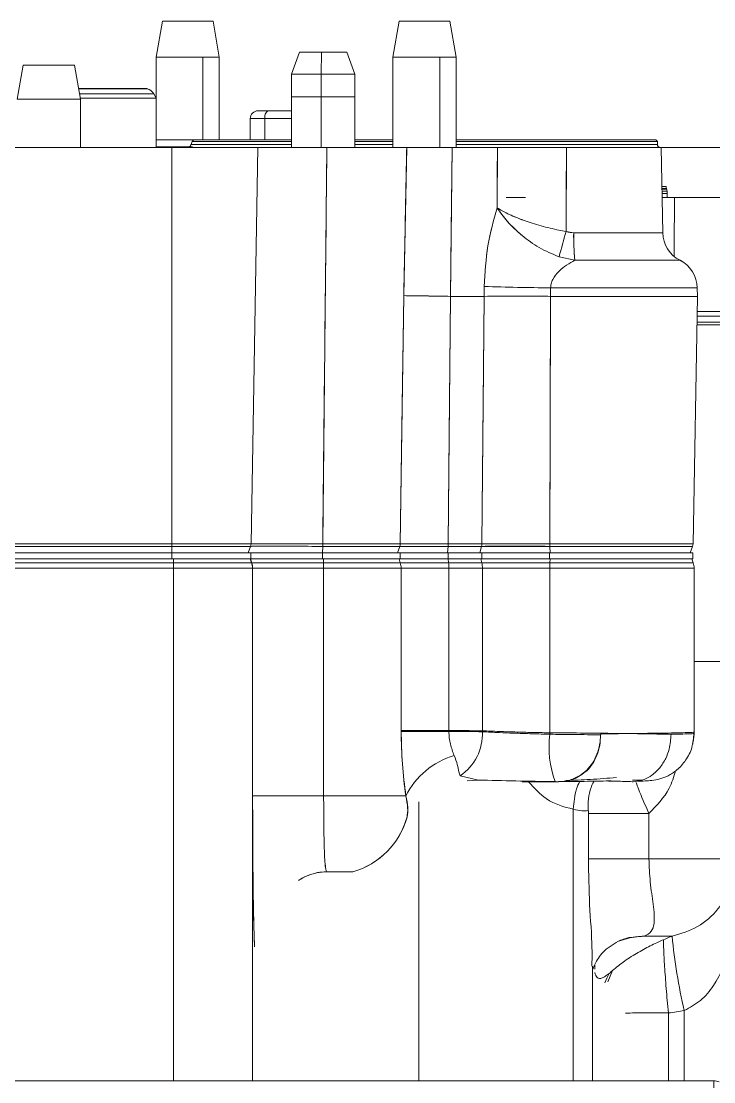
# Model space of a CAD drawing. Header units: millimetres. Extents: x 169 to 14583, y -399 to 10804.
# Drawn here: x 11750.2 to 11794.1, y 2080.4 to 2147.5 of the extents above; entities that cross this region are included whole.
import ezdxf

# ---------------------------------------------------------------- set-up
doc = ezdxf.new("R2010")
doc.units = ezdxf.units.MM
doc.header["$LTSCALE"] = 35

msp = doc.modelspace()

# ---------------------------------------------------------------- linework, layer by layer
at = {"color": 7, "linetype": 'Continuous', "lineweight": 18}
for p, q in [((11759.143, 2147.509), (11758.743, 2145.24)), ((11759.143, 2147.509), (11758.743, 2145.24)), ((11762.343, 2147.509), (11759.143, 2147.509)), ((11762.743, 2145.24), (11762.343, 2147.509)), ((11762.743, 2145.24), (11762.343, 2147.509)), ((11774.143, 2147.509), (11773.743, 2145.24)), ((11774.143, 2147.509), (11773.743, 2145.24)), ((11777.343, 2147.509), (11774.143, 2147.509)), ((11777.743, 2145.24), (11777.343, 2147.509)), ((11777.743, 2145.24), (11777.343, 2147.509)), ((11767.822, 2145.539), (11767.322, 2144.165)), ((11769.226, 2145.539), (11767.822, 2145.539)), ((11769.226, 2145.539), (11767.822, 2145.539)), ((11769.194, 2144.165), (11769.226, 2145.539)), ((11769.194, 2144.165), (11769.226, 2145.539)), ((11770.822, 2145.539), (11769.226, 2145.539)), ((11770.822, 2145.539), (11769.226, 2145.539)), ((11771.322, 2144.165), (11770.822, 2145.539)), ((11758.743, 2145.24), (11758.743, 2142.64)), ((11758.743, 2145.24), (11758.743, 2142.64)), ((11762.743, 2145.24), (11758.743, 2145.24)), ((11758.743, 2145.24), (11761.702, 2145.24)), ((11761.702, 2145.24), (11762.743, 2145.24)), ((11761.702, 2145.24), (11761.702, 2139.989)), ((11762.743, 2139.989), (11762.743, 2145.24)), ((11762.743, 2139.989), (11762.743, 2145.24)), ((11773.743, 2145.24), (11773.743, 2139.509)), ((11773.743, 2145.24), (11773.743, 2139.509)), ((11777.743, 2145.24), (11773.743, 2145.24)), ((11773.743, 2145.24), (11776.702, 2145.24)), ((11776.702, 2145.24), (11777.743, 2145.24)), ((11776.702, 2145.24), (11776.702, 2139.509)), ((11777.743, 2139.509), (11777.743, 2145.24)), ((11777.743, 2139.509), (11777.743, 2145.24)), ((11749.943, 2142.565), (11750.323, 2144.72)), ((11753.943, 2142.565), (11753.563, 2144.72)), ((11767.322, 2144.165), (11767.322, 2139.509)), ((11769.194, 2144.165), (11767.322, 2144.165)), ((11769.194, 2144.165), (11767.322, 2144.165)), ((11771.322, 2144.165), (11769.194, 2144.165)), ((11771.322, 2144.165), (11769.194, 2144.165)), ((11769.194, 2142.715), (11769.194, 2144.165)), ((11769.194, 2139.509), (11769.194, 2144.165)), ((11771.322, 2139.509), (11771.322, 2144.165)), ((11753.824, 2143.24), (11758.143, 2143.24)), ((11753.825, 2143.235), (11758.163, 2143.235)), ((11753.882, 2142.908), (11758.588, 2142.908)), ((11758.163, 2143.235), (11758.143, 2143.24)), ((11758.743, 2142.64), (11758.588, 2142.908)), ((11753.943, 2142.565), (11749.943, 2142.565)), ((11753.929, 2142.64), (11758.743, 2142.64)), ((11753.943, 2142.565), (11753.943, 2139.509)), ((11758.743, 2139.509), (11758.743, 2142.64)), ((11767.322, 2142.715), (11767.322, 2139.509)), ((11767.322, 2142.715), (11767.322, 2142.715)), ((11769.322, 2142.715), (11767.322, 2142.715)), ((11771.322, 2142.715), (11769.322, 2142.715)), ((11771.322, 2139.509), (11771.322, 2142.715)), ((11765.856, 2141.839), (11765.206, 2141.839)), ((11767.322, 2141.839), (11765.856, 2141.839)), ((11764.706, 2141.339), (11764.706, 2139.989)), ((11765.617, 2141.339), (11764.706, 2141.339)), ((11765.617, 2139.989), (11765.617, 2141.339)), ((11767.322, 2141.339), (11765.617, 2141.339)), ((11717.743, 2139.509), (11759.743, 2139.509)), ((11761.11, 2139.989), (11758.743, 2139.989)), ((11761.04, 2139.565), (11758.743, 2139.565)), ((11759.743, 2139.509), (11759.743, 2114.423)), ((11759.743, 2139.509), (11765.191, 2139.509)), ((11760.956, 2139.709), (11761.032, 2139.889)), ((11760.956, 2139.709), (11767.322, 2139.709)), ((11761.032, 2139.889), (11761.11, 2139.989)), ((11767.322, 2139.889), (11761.032, 2139.889)), ((11767.322, 2139.989), (11761.11, 2139.989)), ((11761.11, 2139.989), (11767.322, 2139.989)), ((11764.753, 2114.423), (11765.191, 2139.509)), ((11769.558, 2139.509), (11769.294, 2114.423)), ((11769.558, 2139.509), (11774.613, 2139.509)), ((11773.743, 2139.989), (11771.322, 2139.989)), ((11771.322, 2139.989), (11773.743, 2139.989)), ((11773.743, 2139.889), (11771.322, 2139.889)), ((11771.322, 2139.709), (11773.743, 2139.709)), ((11774.613, 2139.509), (11774.428, 2130.133)), ((11777.502, 2139.509), (11777.391, 2130.089)), ((11777.502, 2139.509), (11780.36, 2139.509)), ((11790.393, 2139.989), (11777.743, 2139.989)), ((11777.743, 2139.989), (11790.393, 2139.989)), ((11790.493, 2139.889), (11777.743, 2139.889)), ((11777.743, 2139.709), (11790.493, 2139.709)), ((11780.36, 2139.509), (11780.34, 2135.691)), ((11784.735, 2139.509), (11784.707, 2134.198)), ((11784.735, 2139.509), (11790.743, 2139.509)), ((11788.884, 2139.991), (11788.883, 2139.989)), ((11790.493, 2139.889), (11790.393, 2139.989)), ((11790.493, 2139.889), (11790.393, 2139.989)), ((11790.493, 2139.709), (11790.493, 2139.889)), ((11790.493, 2139.709), (11790.493, 2139.889)), ((11790.693, 2139.509), (11795.062, 2139.509)), ((11790.837, 2134.116), (11790.743, 2139.509)), ((11790.837, 2134.116), (11790.743, 2139.509)), ((11790.786, 2137.039), (11791.049, 2137.039)), ((11790.788, 2136.918), (11791.079, 2136.918)), ((11791.065, 2136.87), (11790.789, 2136.87)), ((11791.11, 2136.755), (11790.791, 2136.755)), ((11791.049, 2137), (11791.049, 2137.039)), ((11791.079, 2136.918), (11791.049, 2137)), ((11791.117, 2136.339), (11791.11, 2136.755)), ((11782.148, 2136.339), (11780.905, 2136.339)), ((11791.109, 2136.594), (11790.794, 2136.594)), ((11791.583, 2136.339), (11790.798, 2136.339)), ((11797.187, 2136.339), (11791.583, 2136.339)), ((11784.707, 2134.198), (11784.126, 2134.307)), ((11784.126, 2134.307), (11784.707, 2134.198)), ((11785.19, 2134.116), (11784.707, 2134.198)), ((11785.19, 2134.116), (11790.837, 2134.116)), ((11785.27, 2132.37), (11784.263, 2132.595)), ((11785.27, 2132.37), (11784.263, 2132.595)), ((11791.927, 2132.37), (11785.27, 2132.37)), ((11779.529, 2130.711), (11779.524, 2130.089)), ((11779.524, 2130.089), (11779.529, 2130.711)), ((11774.207, 2114.423), (11774.428, 2130.133)), ((11777.391, 2130.089), (11777.249, 2114.423)), ((11777.391, 2130.089), (11779.524, 2130.089)), ((11777.391, 2130.089), (11779.524, 2130.089)), ((11779.376, 2114.423), (11779.524, 2130.089)), ((11783.67, 2114.423), (11783.72, 2130.089)), ((11783.72, 2130.089), (11783.726, 2130.624)), ((11783.726, 2130.624), (11783.72, 2130.089)), ((11793.026, 2130.089), (11783.72, 2130.089)), ((11783.726, 2130.624), (11793.017, 2130.624)), ((11792.753, 2114.423), (11793.026, 2130.089)), ((11792.753, 2114.423), (11793.026, 2130.089)), ((11793.026, 2130.089), (11793.017, 2130.624)), ((11793.026, 2130.089), (11793.017, 2130.624)), ((11793.005, 2128.839), (11797.204, 2128.839)), ((11793.009, 2129.121), (11796.209, 2129.121)), ((11797.204, 2128.283), (11792.995, 2128.283)), ((11792.998, 2128.459), (11797.204, 2128.459)), ((11717.743, 2114.423), (11759.743, 2114.423)), ((11717.743, 2114.26), (11759.743, 2114.26)), ((11759.743, 2114.423), (11764.753, 2114.423)), ((11759.743, 2114.423), (11759.743, 2114.26)), ((11759.743, 2114.26), (11764.723, 2114.26)), ((11759.743, 2114.26), (11759.743, 2113.839)), ((11764.723, 2114.26), (11764.569, 2113.839)), ((11764.569, 2113.839), (11764.723, 2114.26)), ((11764.723, 2114.26), (11764.724, 2114.263)), ((11769.29, 2114.26), (11769.276, 2113.839)), ((11769.29, 2114.26), (11769.276, 2113.839)), ((11769.29, 2114.26), (11774.18, 2114.26)), ((11769.293, 2114.423), (11774.207, 2114.423)), ((11769.294, 2114.423), (11774.207, 2114.423)), ((11774.18, 2114.26), (11774.04, 2113.839)), ((11774.04, 2113.839), (11774.18, 2114.26)), ((11777.24, 2114.26), (11777.194, 2113.839)), ((11777.24, 2114.26), (11777.194, 2113.839)), ((11779.354, 2114.26), (11777.24, 2114.26)), ((11779.354, 2114.26), (11777.24, 2114.26)), ((11777.249, 2114.423), (11779.376, 2114.423)), ((11777.249, 2114.423), (11779.376, 2114.423)), ((11779.354, 2114.26), (11779.243, 2113.839)), ((11779.243, 2113.839), (11779.354, 2114.26)), ((11783.67, 2114.423), (11792.753, 2114.423)), ((11783.674, 2114.26), (11783.694, 2113.839)), ((11783.674, 2114.26), (11783.694, 2113.839)), ((11792.723, 2114.26), (11783.674, 2114.26)), ((11792.569, 2113.839), (11792.723, 2114.26)), ((11792.569, 2113.839), (11792.723, 2114.26)), ((11759.843, 2113.459), (11717.643, 2113.459)), ((11717.743, 2113.839), (11759.743, 2113.839)), ((11759.743, 2113.459), (11717.743, 2113.459)), ((11759.743, 2113.839), (11759.743, 2113.459)), ((11759.743, 2113.839), (11764.743, 2113.839)), ((11759.743, 2113.459), (11764.743, 2113.459)), ((11759.843, 2113.459), (11759.843, 2113.225)), ((11764.782, 2113.225), (11764.696, 2113.459)), ((11764.794, 2113.225), (11764.708, 2113.459)), ((11764.794, 2113.225), (11764.708, 2113.459)), ((11764.743, 2113.459), (11764.743, 2113.839)), ((11764.743, 2113.839), (11769.288, 2113.839)), ((11769.288, 2113.459), (11764.743, 2113.459)), ((11769.288, 2113.839), (11769.288, 2113.459)), ((11769.288, 2113.839), (11774.199, 2113.839)), ((11769.288, 2113.459), (11774.199, 2113.459)), ((11769.337, 2113.459), (11769.346, 2113.225)), ((11774.204, 2113.225), (11774.127, 2113.459)), ((11774.199, 2113.459), (11774.199, 2113.839)), ((11774.199, 2113.839), (11777.244, 2113.839)), ((11777.244, 2113.459), (11774.199, 2113.459)), ((11777.238, 2113.459), (11777.264, 2113.225)), ((11777.238, 2113.459), (11777.264, 2113.225)), ((11777.244, 2113.839), (11777.244, 2113.459)), ((11777.244, 2113.839), (11779.37, 2113.839)), ((11777.244, 2113.459), (11779.37, 2113.459)), ((11779.368, 2113.225), (11779.306, 2113.459)), ((11779.37, 2113.459), (11779.37, 2113.839)), ((11779.37, 2113.839), (11783.669, 2113.839)), ((11783.669, 2113.459), (11779.37, 2113.459)), ((11783.669, 2113.839), (11783.669, 2113.459)), ((11783.669, 2113.839), (11792.743, 2113.839)), ((11783.669, 2113.459), (11792.743, 2113.459)), ((11783.701, 2113.459), (11783.69, 2113.225)), ((11792.757, 2113.225), (11792.672, 2113.459)), ((11792.757, 2113.225), (11792.672, 2113.459)), ((11792.743, 2113.459), (11792.743, 2113.839)), ((11792.743, 2113.459), (11792.743, 2113.839)), ((11759.843, 2113.225), (11717.643, 2113.225)), ((11759.843, 2112.883), (11717.643, 2112.883)), ((11759.843, 2112.883), (11717.643, 2112.883)), ((11759.843, 2113.225), (11759.843, 2112.883)), ((11764.782, 2113.225), (11759.843, 2113.225)), ((11764.842, 2112.883), (11759.843, 2112.883)), ((11759.843, 2080.419), (11759.843, 2112.883)), ((11759.843, 2080.419), (11759.843, 2112.883)), ((11764.794, 2113.225), (11764.782, 2113.225)), ((11769.346, 2113.225), (11764.794, 2113.225)), ((11764.854, 2112.883), (11764.842, 2112.883)), ((11764.842, 2080.419), (11764.842, 2112.883)), ((11764.854, 2098.459), (11764.854, 2112.883)), ((11764.854, 2112.883), (11769.352, 2112.883)), ((11769.346, 2113.225), (11774.204, 2113.225)), ((11769.352, 2112.883), (11769.352, 2098.459)), ((11774.259, 2112.883), (11769.352, 2112.883)), ((11777.264, 2113.225), (11774.204, 2113.225)), ((11774.259, 2102.547), (11774.259, 2112.883)), ((11774.259, 2112.883), (11777.282, 2112.883)), ((11774.259, 2102.601), (11774.259, 2112.883)), ((11777.264, 2113.225), (11779.368, 2113.225)), ((11777.282, 2112.883), (11777.282, 2102.547)), ((11777.282, 2112.883), (11779.411, 2112.883)), ((11777.282, 2112.883), (11777.282, 2102.601)), ((11783.69, 2113.225), (11779.368, 2113.225)), ((11779.411, 2102.522), (11779.411, 2112.883)), ((11779.411, 2112.883), (11783.682, 2112.883)), ((11779.411, 2102.581), (11779.411, 2112.883)), ((11783.682, 2112.883), (11783.682, 2102.361)), ((11783.682, 2112.883), (11783.682, 2102.456)), ((11783.682, 2112.883), (11792.818, 2112.883)), ((11783.69, 2113.225), (11792.757, 2113.225)), ((11792.818, 2102.491), (11792.818, 2112.883)), ((11792.818, 2102.309), (11792.818, 2112.883)), ((11792.818, 2106.959), (11797.204, 2106.959)), ((11774.259, 2102.601), (11777.282, 2102.601)), ((11777.282, 2102.547), (11774.259, 2102.547)), ((11786.901, 2102.324), (11786.901, 2102.385)), ((11777.621, 2101.011), (11777.618, 2101.018)), ((11777.916, 2099.993), (11777.999, 2099.737)), ((11786.001, 2100.076), (11785.629, 2099.776)), ((11779.155, 2099.463), (11777.999, 2099.737)), ((11778.436, 2099.423), (11779.159, 2099.463)), ((11779.159, 2099.463), (11779.155, 2099.463)), ((11779.166, 2099.452), (11779.159, 2099.463)), ((11781.917, 2099.359), (11784.114, 2099.359)), ((11784.226, 2099.359), (11784.024, 2099.362)), ((11784.114, 2099.359), (11784.226, 2099.359)), ((11787.557, 2099.411), (11787.453, 2099.409)), ((11789.521, 2099.465), (11788.921, 2099.445)), ((11769.352, 2098.459), (11764.854, 2098.459)), ((11769.352, 2098.459), (11774.552, 2098.459)), ((11769.352, 2098.459), (11774.559, 2098.459)), ((11775.378, 2098.075), (11775.378, 2080.419)), ((11785.161, 2080.419), (11785.161, 2097.623)), ((11786.13, 2097.354), (11786.13, 2094.479)), ((11789.956, 2097.354), (11789.956, 2094.479)), ((11786.13, 2094.479), (11789.956, 2094.479)), ((11789.956, 2094.479), (11795.472, 2094.479)), ((11787.963, 2089.236), (11788.813, 2089.489)), ((11788.346, 2089.393), (11788.813, 2089.489)), ((11764.981, 2088.897), (11764.977, 2088.939)), ((11764.981, 2088.896), (11764.977, 2088.939)), ((11786.532, 2087.497), (11786.533, 2087.737)), ((11786.388, 2080.419), (11786.388, 2087.682)), ((11787.363, 2086.687), (11787.649, 2087.401)), ((11791.188, 2080.419), (11791.188, 2084.722)), ((11792.198, 2084.868), (11792.198, 2080.419)), ((11786.743, 2080.419), (11749.707, 2080.419)), ((11794.067, 2080.419), (11786.743, 2080.419))]:
    msp.add_line(p, q, dxfattribs=at)
at = {"color": 7, "linetype": 'Continuous', "lineweight": 18, "flags": 128}
for points in [[(11765.617, 2141.339), (11765.621, 2141.436), (11765.635, 2141.53), (11765.657, 2141.617), (11765.687, 2141.692), (11765.723, 2141.755), (11765.765, 2141.801), (11765.809, 2141.829), (11765.856, 2141.839)], [(11777.502, 2139.509), (11777.44, 2134.234), (11777.391, 2130.089)], [(11780.34, 2135.691), (11780.351, 2137.829), (11780.36, 2139.509)], [(11784.735, 2139.509), (11784.72, 2136.535), (11784.707, 2134.198)], [(11791.56, 2132.65), (11791.563, 2133.163), (11791.583, 2136.339)], [(11774.207, 2114.423), (11774.331, 2123.22), (11774.428, 2130.133)], [(11777.391, 2130.089), (11777.311, 2121.315), (11777.249, 2114.423)], [(11779.376, 2114.423), (11779.459, 2123.196), (11779.524, 2130.089)], [(11783.72, 2130.089), (11783.692, 2121.315), (11783.67, 2114.423)], [(11793.026, 2130.089), (11792.891, 2130.089), (11792.382, 2130.089), (11791.517, 2130.089), (11790.336, 2130.089), (11788.895, 2130.089), (11787.26, 2130.089), (11785.508, 2130.089), (11783.72, 2130.089)], [(11792.753, 2114.423), (11792.631, 2114.423), (11792.141, 2114.423), (11791.299, 2114.423), (11790.145, 2114.423), (11788.734, 2114.423), (11787.133, 2114.423), (11785.418, 2114.423), (11783.67, 2114.423)], [(11792.723, 2114.26), (11792.601, 2114.26), (11792.113, 2114.26), (11791.275, 2114.26), (11790.125, 2114.26), (11788.719, 2114.26), (11787.123, 2114.26), (11785.415, 2114.26), (11783.674, 2114.26)], [(11788.112, 2089.308), (11788.679, 2089.484), (11789.488, 2089.567)], [(11787.173, 2086.631), (11787.295, 2086.929), (11787.435, 2087.217)]]:
    msp.add_lwpolyline(points, dxfattribs=at)
at = {"color": 7, "linetype": 'Continuous', "lineweight": 18}
for centre, radius, start, end in [((11757.981, 2142.558), 0.7, 30, 75), ((11765.206, 2141.339), 0.5, 90, 180), ((11763.495, 2138.042), 3.078, 140.76051, 143.12448), ((11790.693, 2139.709), 0.2, 180, 270), ((11790.61, 2136.747), 0.5, 1, 20), ((11670.807, 2164.847), 117.951, 344.1315, 344.93947), ((11800.128, 2133.925), 14.939, 179.26757, 185.97594), ((11792.837, 2134.151), 2, 181, 242.94778), ((11791.017, 2130.589), 2, 1, 62.9863), ((11791.017, 2130.589), 2, 1, 62.94778), ((11786.821, 2380.486), 249.882, 268.32765, 269.29025), ((11764.253, 2114.431), 0.5, 340, 359), ((11764.15, 2114.429), 5.144, 358.1225, 359.93039), ((11773.663, 2114.431), 0.544, 341.75136, 359.13564), ((11775.669, 2114.429), 1.58, 353.86235, 359.76023), ((11778.705, 2114.43), 0.671, 345.35042, 359.37155), ((11787.196, 2114.429), 3.525, 180.10195, 182.74067), ((11792.253, 2114.431), 0.5, 340.00003, 358.99991), ((11763.842, 2112.883), 1, 359.99993, 19.99709), ((11763.854, 2112.883), 1, 359.99993, 19.99709), ((11759.908, 2112.887), 9.444, 359.97523, 2.05075), ((11773.168, 2112.883), 1.091, 359.962, 18.23153), ((11774.147, 2112.886), 3.136, 359.93158, 6.19306), ((11778.063, 2112.885), 1.348, 359.91631, 14.61121), ((11790.896, 2112.887), 7.214, 177.31464, 180.03219), ((11791.818, 2112.883), 1, 0, 20), ((11776.207, 2102.396), 3.207, 303.97626, 2.25609), ((11789.895, 2101.55), 6.266, 172.56032, 200.43727), ((11779.047, 2096.173), 5.043, 106.42153, 153.04957), ((11769.817, 2098.458), 5, 286.06787, 344.75096), ((11769.817, 2098.458), 5, 286.06784, 344.37083), ((11948.383, 2094.626), 183.506, 181.00421, 181.11079), ((11824.301, 2092.501), 32.998, 185.08542, 193.37327), ((11790.282, 2094.499), 9.82, 275.29868, 281.25257), ((11794.067, 2079.419), 1, 70, 90.01844)]:
    msp.add_arc(centre, radius, start, end, dxfattribs=at)
for centre, major_axis, ratio, start_param, end_param in [((11785.266, 2099.369), (4.588, 0.043), 0.015814, 5.62654, 5.643877), ((11765.012, 2096.724), (-0.014, 8.209), 0.018589, 2.330706, 2.818631)]:
    msp.add_ellipse(centre, major_axis=major_axis, ratio=ratio, start_param=start_param, end_param=end_param, dxfattribs=at)
for points, knots in [([(11753.563, 2144.72), (11753.538, 2144.72), (11753.49, 2144.72), (11753.115, 2144.72), (11752.58, 2144.72), (11751.943, 2144.72), (11751.306, 2144.72), (11750.77, 2144.72), (11750.396, 2144.72), (11750.347, 2144.72), (11750.323, 2144.72)], [0, 0, 0, 0, 0.125, 0.25, 0.375, 0.5, 0.625, 0.75, 0.875, 1, 1, 1, 1]), ([(11758.743, 2139.989), (11758.85, 2139.989), (11759.562, 2139.989), (11760.21, 2139.989), (11760.76, 2139.989)], [0, 0, 0, 0, 0.150953, 1, 1, 1, 1]), ([(11760.956, 2139.709), (11760.941, 2139.677), (11760.915, 2139.621), (11760.89, 2139.584), (11760.879, 2139.567)], [0, 0, 0, 0, 0.557466, 1, 1, 1, 1]), ([(11760.88, 2139.567), (11760.894, 2139.59), (11760.918, 2139.629), (11760.944, 2139.685), (11760.956, 2139.709)], [0, 0, 0, 0, 0.585297, 1, 1, 1, 1]), ([(11761.032, 2139.889), (11761.018, 2139.855), (11760.992, 2139.795), (11760.967, 2139.735), (11760.956, 2139.709)], [0, 0, 0, 0, 0.559971, 1, 1, 1, 1]), ([(11765.191, 2139.509), (11765.246, 2139.509), (11765.357, 2139.509), (11766.218, 2139.509), (11767.487, 2139.509), (11768.694, 2139.509), (11769.402, 2139.509), (11769.558, 2139.509)], [0, 0, 0, 0, 0.233575, 0.46715, 0.700695, 0.934234, 1, 1, 1, 1]), ([(11769.558, 2139.509), (11768.899, 2139.509), (11767.581, 2139.509), (11766.172, 2139.509), (11765.338, 2139.509), (11765.24, 2139.509), (11765.191, 2139.509)], [0, 0, 0, 0, 0.279826, 0.559414, 0.779622, 1, 1, 1, 1]), ([(11769.558, 2139.509), (11769.508, 2134.826), (11769.418, 2126.464), (11769.332, 2118.102), (11769.294, 2114.423)], [0, 0, 0, 0, 0.560001, 1, 1, 1, 1]), ([(11774.428, 2130.133), (11774.462, 2131.883), (11774.524, 2135.008), (11774.586, 2138.134), (11774.613, 2139.509)], [0, 0, 0, 0, 0.560004, 1, 1, 1, 1]), ([(11774.613, 2139.509), (11774.784, 2139.509), (11775.221, 2139.509), (11776.223, 2139.509), (11777.119, 2139.509), (11777.502, 2139.509)], [0, 0, 0, 0, 0.269984, 0.688554, 1, 1, 1, 1]), ([(11774.613, 2139.509), (11775.01, 2139.509), (11775.721, 2139.509), (11776.957, 2139.509), (11777.502, 2139.509)], [0, 0, 0, 0, 0.559218, 1, 1, 1, 1]), ([(11780.36, 2139.509), (11780.681, 2139.509), (11781.325, 2139.509), (11782.806, 2139.509), (11784.002, 2139.509), (11784.649, 2139.509), (11784.735, 2139.509)], [0, 0, 0, 0, 0.316993, 0.633988, 0.950954, 1, 1, 1, 1]), ([(11784.735, 2139.509), (11784.24, 2139.509), (11783.25, 2139.509), (11781.605, 2139.509), (11780.831, 2139.509), (11780.36, 2139.509)], [0, 0, 0, 0, 0.280714, 0.561374, 1, 1, 1, 1]), ([(11779.529, 2130.711), (11779.576, 2131.589), (11779.67, 2133.34), (11780.117, 2134.908), (11780.34, 2135.691)], [0, 0, 0, 0, 0.500922, 1, 1, 1, 1]), ([(11779.529, 2130.711), (11779.578, 2131.583), (11779.676, 2133.333), (11780.118, 2134.903), (11780.34, 2135.691)], [0, 0, 0, 0, 0.498417, 1, 1, 1, 1]), ([(11780.34, 2135.691), (11780.536, 2135.41), (11780.836, 2134.98), (11781.312, 2134.488), (11781.631, 2134.186), (11781.806, 2134.037), (11781.921, 2133.939)], [0, 0, 0, 0, 0.4813517, 0.7379524, 0.8268615, 1, 1, 1, 1]), ([(11780.34, 2135.691), (11780.55, 2135.568), (11780.913, 2135.355), (11781.469, 2135.115), (11781.778, 2134.993), (11781.877, 2134.955), (11782.237, 2134.819), (11782.953, 2134.579), (11783.738, 2134.397), (11784.126, 2134.307)], [0, 0, 0, 0, 0.245549, 0.424223, 0.475609, 0.491629, 0.50118, 0.75349, 1, 1, 1, 1]), ([(11781.921, 2133.939), (11781.597, 2134.231), (11780.949, 2134.814), (11780.543, 2135.399), (11780.34, 2135.691)], [0, 0, 0, 0, 0.500025, 1, 1, 1, 1]), ([(11780.34, 2135.691), (11780.551, 2135.568), (11780.981, 2135.316), (11781.894, 2134.935), (11782.953, 2134.579), (11783.738, 2134.397), (11784.126, 2134.307)], [0, 0, 0, 0, 0.24564, 0.500998, 0.7534, 1, 1, 1, 1]), ([(11784.707, 2134.198), (11784.796, 2134.172), (11784.954, 2134.124), (11785.119, 2134.119), (11785.19, 2134.116)], [0, 0, 0, 0, 0.566696, 1, 1, 1, 1]), ([(11781.921, 2133.939), (11782.272, 2133.668), (11782.982, 2133.12), (11783.833, 2132.772), (11784.263, 2132.595)], [0, 0, 0, 0, 0.493629, 1, 1, 1, 1]), ([(11784.263, 2132.595), (11783.833, 2132.772), (11782.982, 2133.121), (11782.272, 2133.669), (11781.921, 2133.939)], [0, 0, 0, 0, 0.506371, 1, 1, 1, 1]), ([(11783.726, 2130.624), (11783.735, 2130.712), (11783.755, 2130.896), (11783.911, 2131.275), (11784.247, 2131.702), (11784.755, 2132.103), (11785.095, 2132.28), (11785.27, 2132.37)], [0, 0, 0, 0, 0.098135, 0.205011, 0.456057, 0.720761, 1, 1, 1, 1]), ([(11785.27, 2132.37), (11785.095, 2132.28), (11784.755, 2132.103), (11784.247, 2131.702), (11783.911, 2131.275), (11783.755, 2130.896), (11783.735, 2130.712), (11783.726, 2130.624)], [0, 0, 0, 0, 0.279239, 0.543943, 0.794988, 0.901864, 1, 1, 1, 1]), ([(11791.927, 2132.37), (11791.829, 2132.37), (11791.633, 2132.37), (11790.117, 2132.37), (11787.933, 2132.37), (11786.157, 2132.37), (11785.27, 2132.37)], [0, 0, 0, 0, 0.25, 0.5, 0.75, 1, 1, 1, 1]), ([(11774.428, 2130.133), (11774.656, 2130.13), (11775.077, 2130.125), (11776.092, 2130.109), (11776.918, 2130.096), (11777.391, 2130.089)], [0, 0, 0, 0, 0.337858, 0.62167, 1, 1, 1, 1]), ([(11774.428, 2130.133), (11774.837, 2130.128), (11775.571, 2130.118), (11776.832, 2130.098), (11777.391, 2130.089)], [0, 0, 0, 0, 0.556531, 1, 1, 1, 1]), ([(11779.524, 2130.089), (11779.802, 2130.093), (11780.374, 2130.102), (11781.396, 2130.102), (11782.532, 2130.096), (11783.301, 2130.091), (11783.72, 2130.089)], [0, 0, 0, 0, 0.243251, 0.500021, 0.727766, 1, 1, 1, 1]), ([(11779.524, 2130.089), (11780.221, 2130.094), (11781.467, 2130.103), (11783.03, 2130.093), (11783.72, 2130.089)], [0, 0, 0, 0, 0.558955, 1, 1, 1, 1]), ([(11764.723, 2114.26), (11764.74, 2114.26), (11764.774, 2114.261), (11765.045, 2114.261), (11765.451, 2114.261), (11765.844, 2114.262), (11766.04, 2114.262)], [0, 0, 0, 0, 0.2500241, 0.5002606, 0.7504143, 1, 1, 1, 1]), ([(11766.04, 2114.262), (11765.844, 2114.262), (11765.451, 2114.261), (11765.045, 2114.261), (11764.774, 2114.261), (11764.74, 2114.26), (11764.723, 2114.26)], [0, 0, 0, 0, 0.249586, 0.499739, 0.749976, 1, 1, 1, 1]), ([(11764.753, 2114.423), (11764.769, 2114.421), (11764.802, 2114.417), (11765.067, 2114.409), (11765.474, 2114.414), (11765.866, 2114.418), (11766.062, 2114.42)], [0, 0, 0, 0, 0.25048, 0.499183, 0.749437, 1, 1, 1, 1]), ([(11764.753, 2114.423), (11764.769, 2114.421), (11764.802, 2114.417), (11765.067, 2114.409), (11765.474, 2114.414), (11765.866, 2114.418), (11766.062, 2114.42)], [0, 0, 0, 0, 0.25048, 0.499183, 0.749437, 1, 1, 1, 1]), ([(11766.04, 2114.262), (11766.26, 2114.262), (11766.701, 2114.261), (11767.501, 2114.261), (11768.367, 2114.261), (11768.982, 2114.26), (11769.29, 2114.26)], [0, 0, 0, 0, 0.249086, 0.498594, 0.748768, 1, 1, 1, 1]), ([(11769.29, 2114.26), (11768.982, 2114.26), (11768.367, 2114.261), (11767.501, 2114.261), (11766.701, 2114.261), (11766.26, 2114.262), (11766.04, 2114.262)], [0, 0, 0, 0, 0.251232, 0.501406, 0.750914, 1, 1, 1, 1]), ([(11766.062, 2114.42), (11766.282, 2114.421), (11766.72, 2114.423), (11767.515, 2114.422), (11768.376, 2114.421), (11768.987, 2114.422), (11769.294, 2114.423)], [0, 0, 0, 0, 0.249856, 0.499058, 0.748682, 1, 1, 1, 1]), ([(11766.063, 2114.42), (11766.282, 2114.421), (11766.721, 2114.423), (11767.515, 2114.422), (11768.376, 2114.421), (11768.987, 2114.422), (11769.293, 2114.423)], [0, 0, 0, 0, 0.249856, 0.499059, 0.748683, 1, 1, 1, 1]), ([(11777.24, 2114.26), (11776.91, 2114.26), (11776.254, 2114.26), (11775.402, 2114.26), (11774.675, 2114.26), (11774.345, 2114.26), (11774.18, 2114.26)], [0, 0, 0, 0, 0.251485, 0.500855, 0.749828, 1, 1, 1, 1]), ([(11777.24, 2114.26), (11776.91, 2114.26), (11776.254, 2114.26), (11775.402, 2114.26), (11774.675, 2114.26), (11774.345, 2114.26), (11774.18, 2114.26)], [0, 0, 0, 0, 0.251485, 0.500855, 0.749828, 1, 1, 1, 1]), ([(11774.207, 2114.423), (11774.372, 2114.422), (11774.701, 2114.422), (11775.424, 2114.422), (11776.27, 2114.422), (11776.922, 2114.422), (11777.249, 2114.423)], [0, 0, 0, 0, 0.249995, 0.499356, 0.749017, 1, 1, 1, 1]), ([(11774.207, 2114.423), (11774.372, 2114.422), (11774.701, 2114.422), (11775.424, 2114.422), (11776.27, 2114.422), (11776.922, 2114.422), (11777.249, 2114.423)], [0, 0, 0, 0, 0.249995, 0.499356, 0.749017, 1, 1, 1, 1]), ([(11783.674, 2114.26), (11783.297, 2114.261), (11782.531, 2114.262), (11781.382, 2114.263), (11780.27, 2114.262), (11779.663, 2114.261), (11779.354, 2114.26)], [0, 0, 0, 0, 0.237925, 0.483526, 0.737394, 1, 1, 1, 1]), ([(11783.674, 2114.26), (11783.276, 2114.26), (11782.483, 2114.26), (11781.317, 2114.26), (11780.231, 2114.26), (11779.647, 2114.26), (11779.354, 2114.26)], [0, 0, 0, 0, 0.250625, 0.500453, 0.75009, 1, 1, 1, 1]), ([(11779.376, 2114.423), (11779.669, 2114.422), (11780.251, 2114.422), (11781.33, 2114.422), (11782.487, 2114.422), (11783.275, 2114.422), (11783.67, 2114.423)], [0, 0, 0, 0, 0.251016, 0.500075, 0.749099, 1, 1, 1, 1]), ([(11779.376, 2114.423), (11779.669, 2114.422), (11780.251, 2114.422), (11781.33, 2114.422), (11782.487, 2114.422), (11783.275, 2114.422), (11783.67, 2114.423)], [0, 0, 0, 0, 0.251017, 0.500075, 0.7491, 1, 1, 1, 1]), ([(11769.276, 2113.839), (11768.576, 2113.839), (11767.175, 2113.839), (11765.597, 2113.839), (11765.075, 2113.839), (11764.845, 2113.839)], [0, 0, 0, 0, 0.358595, 0.717148, 1, 1, 1, 1]), ([(11764.849, 2113.839), (11764.85, 2113.839), (11764.945, 2113.839), (11765.64, 2113.839), (11766.897, 2113.839), (11768.227, 2113.839), (11769.035, 2113.839), (11769.276, 2113.839)], [0, 0, 0, 0, 0.003316, 0.291934, 0.588975, 0.877146, 1, 1, 1, 1]), ([(11765.058, 2113.459), (11765.064, 2113.459), (11765.188, 2113.459), (11766.03, 2113.459), (11767.486, 2113.459), (11768.72, 2113.459), (11769.337, 2113.459)], [0, 0, 0, 0, 0.0156854, 0.3437903, 0.6718951, 1, 1, 1, 1]), ([(11774.04, 2113.839), (11774.333, 2113.839), (11774.921, 2113.839), (11776.12, 2113.839), (11776.928, 2113.839), (11777.194, 2113.839)], [0, 0, 0, 0, 0.400469, 0.802528, 1, 1, 1, 1]), ([(11774.04, 2113.839), (11774.475, 2113.839), (11775.252, 2113.839), (11776.6, 2113.839), (11777.194, 2113.839)], [0, 0, 0, 0, 0.559176, 1, 1, 1, 1]), ([(11779.243, 2113.839), (11779.671, 2113.839), (11780.531, 2113.839), (11782.129, 2113.839), (11783.196, 2113.839), (11783.694, 2113.839)], [0, 0, 0, 0, 0.345644, 0.694489, 1, 1, 1, 1]), ([(11779.243, 2113.839), (11779.583, 2113.839), (11780.264, 2113.839), (11781.789, 2113.839), (11782.973, 2113.839), (11783.694, 2113.839)], [0, 0, 0, 0, 0.280455, 0.561143, 1, 1, 1, 1]), ([(11774.559, 2098.459), (11774.477, 2099.13), (11774.313, 2100.468), (11774.277, 2101.891), (11774.259, 2102.601)], [0, 0, 0, 0, 0.501078, 1, 1, 1, 1]), ([(11774.552, 2098.459), (11774.471, 2099.119), (11774.31, 2100.441), (11774.276, 2101.845), (11774.259, 2102.547)], [0, 0, 0, 0, 0.499827, 1, 1, 1, 1]), ([(11777.618, 2101.018), (11777.533, 2101.248), (11777.406, 2101.588), (11777.301, 2102.131), (11777.289, 2102.409), (11777.282, 2102.547)], [0, 0, 0, 0, 0.509896, 0.75593, 1, 1, 1, 1]), ([(11779.411, 2102.581), (11779.753, 2102.566), (11780.404, 2102.537), (11781.563, 2102.502), (11782.66, 2102.474), (11783.356, 2102.461), (11783.682, 2102.456)], [0, 0, 0, 0, 0.291423, 0.555256, 0.79146, 1, 1, 1, 1]), ([(11783.682, 2102.361), (11783.311, 2102.371), (11782.527, 2102.391), (11781.438, 2102.429), (11780.341, 2102.473), (11779.755, 2102.504), (11779.411, 2102.522)], [0, 0, 0, 0, 0.237301, 0.500013, 0.706535, 1, 1, 1, 1]), ([(11783.682, 2102.456), (11784.248, 2102.452), (11785.492, 2102.443), (11787.497, 2102.421), (11789.661, 2102.394), (11790.768, 2102.372), (11791.357, 2102.36)], [0, 0, 0, 0, 0.192975, 0.424036, 0.693083, 1, 1, 1, 1]), ([(11783.682, 2102.361), (11784.2, 2102.356), (11785.284, 2102.345), (11786.346, 2102.331), (11786.901, 2102.324)], [0, 0, 0, 0, 0.477908, 1, 1, 1, 1]), ([(11786.898, 2102.324), (11786.884, 2102.116), (11786.856, 2101.688), (11786.672, 2101.076), (11786.391, 2100.512), (11786.132, 2100.223), (11786.001, 2100.076)], [0, 0, 0, 0, 0.233112, 0.479188, 0.736085, 1, 1, 1, 1]), ([(11786.027, 2100.053), (11786.151, 2100.193), (11786.399, 2100.473), (11786.673, 2101.029), (11786.864, 2101.652), (11786.886, 2102.1), (11786.898, 2102.324)], [0, 0, 0, 0, 0.250408, 0.500443, 0.750189, 1, 1, 1, 1]), ([(11786.901, 2102.385), (11787.493, 2102.392), (11788.558, 2102.403), (11790.007, 2102.422), (11791.462, 2102.444), (11792.604, 2102.47), (11792.752, 2102.485), (11792.818, 2102.491)], [0, 0, 0, 0, 0.178963, 0.322006, 0.500564, 0.777788, 1, 1, 1, 1]), ([(11791.358, 2102.359), (11791.334, 2102.042), (11791.295, 2101.509), (11791.02, 2100.792), (11790.657, 2100.215), (11790.184, 2099.771), (11789.595, 2099.435), (11789.159, 2099.387), (11788.9, 2099.359)], [0, 0, 0, 0, 0.201439, 0.338604, 0.499515, 0.661585, 0.799265, 1, 1, 1, 1]), ([(11789.254, 2099.381), (11789.561, 2099.396), (11790.255, 2099.43), (11790.869, 2099.563), (11791.447, 2099.886), (11791.74, 2100.102), (11792.03, 2100.38), (11792.389, 2100.836), (11792.734, 2101.523), (11792.785, 2102.115), (11792.811, 2102.411)], [0, 0, 0, 0, 0.207427, 0.467992, 0.528773, 0.590035, 0.653668, 0.720417, 0.860441, 1, 1, 1, 1]), ([(11792.715, 2101.779), (11792.722, 2101.796), (11792.765, 2101.895), (11792.798, 2102.146), (11792.807, 2102.38), (11792.812, 2102.491)], [0, 0, 0, 0, 0.096158, 0.570759, 1, 1, 1, 1]), ([(11777.916, 2099.993), (11777.893, 2100.133), (11777.846, 2100.41), (11777.696, 2100.812), (11777.621, 2101.011)], [0, 0, 0, 0, 0.50484, 1, 1, 1, 1]), ([(11784.226, 2099.361), (11784.545, 2099.378), (11785.183, 2099.413), (11785.746, 2099.84), (11786.027, 2100.053)], [0, 0, 0, 0, 0.5010904, 1, 1, 1, 1]), ([(11791.651, 2100.046), (11791.533, 2099.668), (11791.21, 2098.632), (11790.443, 2097.85), (11789.956, 2097.354)], [0, 0, 0, 0, 0.365638, 1, 1, 1, 1]), ([(11784.024, 2099.362), (11783.177, 2099.376), (11781.485, 2099.404), (11779.935, 2099.443), (11779.159, 2099.463)], [0, 0, 0, 0, 0.499975, 1, 1, 1, 1]), ([(11782.338, 2099.359), (11782.7, 2098.96), (11783.558, 2098.015), (11784.574, 2097.767), (11785.161, 2097.623)], [0, 0, 0, 0, 0.421979, 1, 1, 1, 1]), ([(11787.453, 2099.409), (11786.933, 2099.399), (11785.892, 2099.38), (11784.727, 2099.366), (11784.145, 2099.359)], [0, 0, 0, 0, 0.499891, 1, 1, 1, 1]), ([(11785.629, 2099.776), (11785.403, 2099.655), (11784.95, 2099.412), (11784.467, 2099.378), (11784.226, 2099.361)], [0, 0, 0, 0, 0.500735, 1, 1, 1, 1]), ([(11784.697, 2099.432), (11785.217, 2099.45), (11786.31, 2099.488), (11787.352, 2099.579), (11787.898, 2099.627)], [0, 0, 0, 0, 0.475801, 1, 1, 1, 1]), ([(11785.161, 2097.623), (11785.204, 2098.06), (11785.263, 2098.666), (11785.494, 2099.208), (11785.558, 2099.359)], [0, 0, 0, 0, 0.720944, 1, 1, 1, 1]), ([(11786.099, 2097.531), (11786.109, 2098.034), (11786.122, 2098.679), (11786.397, 2099.236), (11786.458, 2099.359)], [0, 0, 0, 0, 0.779416, 1, 1, 1, 1]), ([(11788.9, 2099.359), (11788.584, 2099.37), (11788.125, 2099.386), (11787.457, 2099.4), (11787.248, 2099.405)], [0, 0, 0, 0, 0.686783, 1, 1, 1, 1]), ([(11789.147, 2099.303), (11789.194, 2099.172), (11789.401, 2098.596), (11789.714, 2097.896), (11789.956, 2097.354)], [0, 0, 0, 0, 0.226089, 1, 1, 1, 1]), ([(11764.905, 2091.41), (11764.898, 2091.898), (11764.882, 2092.873), (11764.867, 2094.622), (11764.856, 2096.498), (11764.855, 2097.805), (11764.854, 2098.459)], [0, 0, 0, 0, 0.249738, 0.499634, 0.749677, 1, 1, 1, 1]), ([(11764.905, 2091.41), (11764.898, 2091.898), (11764.882, 2092.873), (11764.867, 2094.622), (11764.856, 2096.498), (11764.855, 2097.805), (11764.854, 2098.459)], [0, 0, 0, 0, 0.24978, 0.499642, 0.749664, 1, 1, 1, 1]), ([(11769.415, 2094.584), (11769.405, 2094.834), (11769.384, 2095.334), (11769.365, 2096.292), (11769.354, 2097.346), (11769.353, 2098.088), (11769.352, 2098.459)], [0, 0, 0, 0, 0.2498801, 0.4998388, 0.7500295, 1, 1, 1, 1]), ([(11769.352, 2098.459), (11769.353, 2098.088), (11769.354, 2097.346), (11769.365, 2096.292), (11769.384, 2095.334), (11769.405, 2094.834), (11769.415, 2094.584)], [0, 0, 0, 0, 0.24997, 0.500161, 0.75012, 1, 1, 1, 1]), ([(11774.632, 2097.112), (11774.66, 2097.296), (11774.715, 2097.663), (11774.606, 2098.195), (11774.552, 2098.459)], [0, 0, 0, 0, 0.504505, 1, 1, 1, 1]), ([(11774.641, 2097.144), (11774.668, 2097.328), (11774.72, 2097.688), (11774.611, 2098.206), (11774.559, 2098.459)], [0, 0, 0, 0, 0.512548, 1, 1, 1, 1]), ([(11785.161, 2097.623), (11785.355, 2097.574), (11785.741, 2097.475), (11785.98, 2097.512), (11786.099, 2097.531)], [0, 0, 0, 0, 0.5016381, 1, 1, 1, 1]), ([(11786.099, 2097.531), (11786.101, 2097.531), (11786.105, 2097.531), (11786.112, 2097.521), (11786.117, 2097.506), (11786.123, 2097.475), (11786.129, 2097.423), (11786.129, 2097.378), (11786.13, 2097.354)], [0, 0, 0, 0, 0.088169, 0.178748, 0.27921, 0.39408, 0.670537, 1, 1, 1, 1]), ([(11769.535, 2093.654), (11769.507, 2093.761), (11769.451, 2093.974), (11769.427, 2094.382), (11769.415, 2094.584)], [0, 0, 0, 0, 0.503615, 1, 1, 1, 1]), ([(11769.415, 2094.584), (11769.425, 2094.381), (11769.444, 2093.973), (11769.505, 2093.761), (11769.535, 2093.654)], [0, 0, 0, 0, 0.49633, 1, 1, 1, 1]), ([(11786.13, 2094.479), (11786.142, 2093.512), (11786.166, 2091.594), (11786.371, 2089.258), (11786.352, 2088.055), (11786.346, 2087.682)], [0, 0, 0, 0, 0.411832, 0.817478, 1, 1, 1, 1]), ([(11789.956, 2094.479), (11789.976, 2093.98), (11790.016, 2092.946), (11790.264, 2091.5), (11790.34, 2090.482), (11790.155, 2089.836), (11789.831, 2089.662), (11789.662, 2089.572)], [0, 0, 0, 0, 0.21437, 0.443785, 0.700588, 0.843944, 1, 1, 1, 1]), ([(11795.472, 2094.479), (11795.415, 2093.904), (11795.299, 2092.755), (11794.4, 2091.244), (11793.09, 2090.072), (11791.984, 2089.738), (11791.431, 2089.572)], [0, 0, 0, 0, 0.249999, 0.500001, 0.75, 1, 1, 1, 1]), ([(11792.198, 2084.868), (11792.555, 2085.061), (11793.292, 2085.458), (11794.376, 2086.804), (11795.251, 2088.857), (11795.78, 2091.6), (11795.84, 2093.515), (11795.87, 2094.479)], [0, 0, 0, 0, 0.1102484, 0.2276971, 0.4768467, 0.7365229, 1, 1, 1, 1]), ([(11767.762, 2093.11), (11767.8, 2093.136), (11767.99, 2093.266), (11768.396, 2093.451), (11768.968, 2093.625), (11769.347, 2093.645), (11769.535, 2093.654)], [0, 0, 0, 0, 0.079361, 0.391268, 0.698155, 1, 1, 1, 1]), ([(11767.768, 2093.12), (11767.941, 2093.218), (11768.291, 2093.417), (11768.912, 2093.618), (11769.327, 2093.642), (11769.535, 2093.654)], [0, 0, 0, 0, 0.327795, 0.664072, 1, 1, 1, 1]), ([(11769.535, 2093.654), (11769.793, 2093.654), (11770.307, 2093.654), (11770.828, 2093.654), (11771.138, 2093.654), (11771.18, 2093.654), (11771.201, 2093.654)], [0, 0, 0, 0, 0.27989, 0.559685, 0.77997, 1, 1, 1, 1]), ([(11764.974, 2089.001), (11764.963, 2089.253), (11764.94, 2089.757), (11764.921, 2090.631), (11764.912, 2091.069)], [0, 0, 0, 0, 0.500109, 1, 1, 1, 1]), ([(11786.403, 2087.511), (11786.407, 2087.511), (11786.424, 2087.511), (11786.558, 2087.912), (11787.128, 2088.756), (11787.797, 2089.126), (11788.162, 2089.327)], [0, 0, 0, 0, 0.078299, 0.333564, 0.63634, 1, 1, 1, 1]), ([(11787.649, 2087.401), (11787.897, 2087.604), (11788.392, 2088.011), (11789.28, 2088.564), (11790.022, 2088.959), (11790.556, 2089.211), (11790.777, 2089.306), (11790.885, 2089.352)], [0, 0, 0, 0, 0.250876, 0.501083, 0.750315, 0.877843, 1, 1, 1, 1]), ([(11789.488, 2089.567), (11789.362, 2089.558), (11789.137, 2089.542), (11788.912, 2089.506), (11788.813, 2089.489)], [0, 0, 0, 0, 0.559739, 1, 1, 1, 1]), ([(11789.662, 2089.572), (11789.63, 2089.571), (11789.572, 2089.571), (11789.514, 2089.569), (11789.488, 2089.567)], [0, 0, 0, 0, 0.5599866, 1, 1, 1, 1]), ([(11789.662, 2089.572), (11789.937, 2089.572), (11790.487, 2089.572), (11791.046, 2089.572), (11791.374, 2089.572), (11791.412, 2089.572), (11791.431, 2089.572)], [0, 0, 0, 0, 0.279787, 0.55954, 0.779787, 1, 1, 1, 1]), ([(11791.188, 2084.722), (11791.141, 2085.248), (11791.047, 2086.301), (11790.945, 2087.7), (11790.882, 2088.814), (11790.884, 2089.172), (11790.885, 2089.352)], [0, 0, 0, 0, 0.2500004, 0.5000002, 0.7499999, 1, 1, 1, 1]), ([(11791.413, 2089.572), (11791.369, 2089.558), (11791.278, 2089.53), (11791.018, 2089.412), (11790.885, 2089.352)], [0, 0, 0, 0, 0.4906466, 1, 1, 1, 1]), ([(11787.435, 2087.217), (11787.354, 2087.154), (11787.205, 2087.036), (11786.995, 2086.919), (11786.813, 2086.883), (11786.619, 2086.966), (11786.567, 2087.148), (11786.531, 2087.27)], [0, 0, 0, 0, 0.180419, 0.334668, 0.500173, 0.664696, 1, 1, 1, 1]), ([(11787.435, 2087.217), (11787.474, 2087.25), (11787.545, 2087.309), (11787.617, 2087.373), (11787.649, 2087.401)], [0, 0, 0, 0, 0.559951, 1, 1, 1, 1]), ([(11788.48, 2084.712), (11788.487, 2084.712), (11788.831, 2084.713), (11789.75, 2084.716), (11790.693, 2084.72), (11791.188, 2084.722)], [0, 0, 0, 0, 0.010012, 0.480565, 1, 1, 1, 1])]:
    msp.add_open_spline(points, degree=3, knots=knots, dxfattribs=at)
for points in [[(11785.27, 2132.37), (11785.258, 2132.465), (11785.236, 2132.654), (11785.211, 2133.081), (11785.194, 2133.576), (11785.191, 2133.936), (11785.19, 2134.116)], [(11759.843, 2113.459), (11760.472, 2113.459), (11761.73, 2113.459), (11763.323, 2113.459), (11764.45, 2113.459), (11764.614, 2113.459), (11764.696, 2113.459)], [(11769.337, 2113.459), (11769.844, 2113.459), (11770.858, 2113.459), (11772.22, 2113.459), (11773.377, 2113.459), (11773.877, 2113.459), (11774.127, 2113.459)], [(11774.127, 2113.459), (11774.295, 2113.459), (11774.633, 2113.459), (11775.372, 2113.459), (11776.239, 2113.459), (11776.905, 2113.459), (11777.238, 2113.459)], [(11777.238, 2113.459), (11777.623, 2113.459), (11778.394, 2113.459), (11779.002, 2113.459), (11779.306, 2113.459)], [(11779.306, 2113.459), (11779.604, 2113.459), (11780.201, 2113.459), (11781.305, 2113.459), (11782.492, 2113.459), (11783.298, 2113.459), (11783.701, 2113.459)], [(11783.701, 2113.459), (11784.263, 2113.459), (11785.388, 2113.459), (11787.058, 2113.459), (11788.62, 2113.459), (11790.008, 2113.459), (11791.16, 2113.459), (11792.015, 2113.459), (11792.568, 2113.459), (11792.637, 2113.459), (11792.672, 2113.459)], [(11777.282, 2102.601), (11777.679, 2102.598), (11778.472, 2102.591), (11779.098, 2102.584), (11779.411, 2102.581)], [(11777.282, 2102.547), (11777.679, 2102.543), (11778.472, 2102.535), (11779.098, 2102.527), (11779.411, 2102.522)], [(11791.357, 2102.359), (11791.779, 2102.368), (11792.622, 2102.385), (11792.753, 2102.402), (11792.818, 2102.41)], [(11786.13, 2097.354), (11786.302, 2097.354), (11786.646, 2097.354), (11787.555, 2097.354), (11788.67, 2097.354), (11789.527, 2097.354), (11789.956, 2097.354)], [(11769.535, 2093.654), (11769.677, 2093.654), (11769.96, 2093.654), (11770.334, 2093.654), (11770.66, 2093.654), (11770.82, 2093.654), (11770.9, 2093.654)], [(11770.9, 2093.654), (11770.985, 2093.654), (11771.154, 2093.654), (11771.185, 2093.654), (11771.201, 2093.654)], [(11794.067, 2070.419), (11794.067, 2071.073), (11794.067, 2072.382), (11794.067, 2074.27), (11794.067, 2076.011), (11794.067, 2077.535), (11794.067, 2078.788), (11794.067, 2079.713), (11794.067, 2080.307), (11794.067, 2080.382), (11794.067, 2080.419)]]:
    msp.add_open_spline(points, degree=3, dxfattribs=at)

doc.saveas('drawing.dxf')
